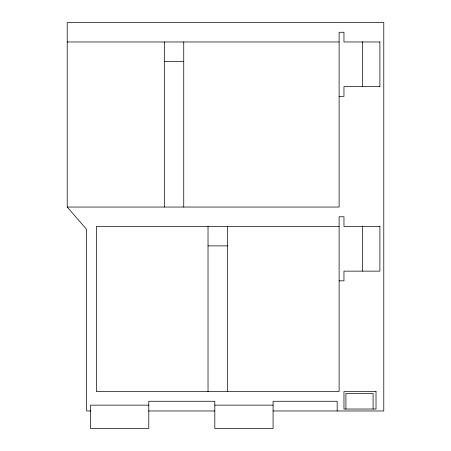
<?xml version="1.0" encoding="UTF-8"?>
<svg xmlns="http://www.w3.org/2000/svg" width="451" height="451" viewBox="0 0 451 451"><rect width="100%" height="100%" fill="white"/><g stroke="black" fill="none" stroke-linecap="round" stroke-linejoin="round"><path stroke-width="0.68" d="M67.216 41.971L339.113 41.971M379.9 41.971L343.966 41.971L343.966 32.258L339.113 32.258L339.113 207.048L67.216 207.048L67.216 22.55L383.784 22.55L383.784 410.974L273.08 410.974M164.322 61.392L183.743 61.392M379.9 86.637L343.966 86.637L343.966 96.351L339.113 96.351M339.113 226.47L96.351 226.47L96.351 391.553L339.113 391.553L339.113 216.762L343.966 216.762L343.966 226.47L379.9 226.47M208.024 245.891L227.439 245.891M339.113 280.849L343.966 280.849L343.966 271.141L379.9 271.141L379.9 226.075M148.785 405.145L90.521 405.145L90.521 428.45L148.785 428.45L148.785 401.26L214.817 401.26L214.817 428.45L273.08 428.45L273.08 401.26L337.173 401.26L337.173 410.974M214.817 405.145L273.08 405.145M90.865 410.974L86.637 410.974L86.637 229.384L67.216 207.048M148.571 410.974L214.817 410.974M379.9 41.774L379.9 86.795M373.101 409.029L373.101 393.492L345.911 393.492L345.911 409.029M362.418 41.774L362.418 86.795M362.418 226.075L362.418 271.141M227.439 226.47L227.439 391.553M208.024 226.47L208.024 391.553M183.743 41.971L183.743 207.048M164.322 41.971L164.322 207.048M376.016 391.553L343.966 391.553L343.966 409.029L376.016 409.029L376.016 391.553"/></g></svg>
